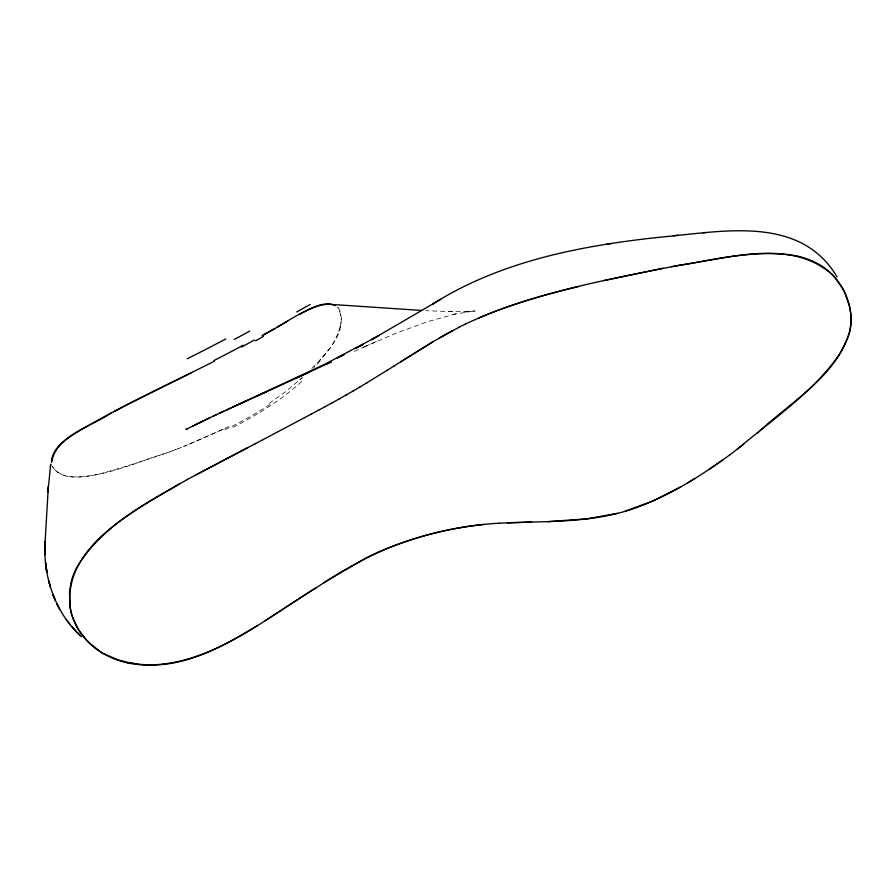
<?xml version="1.0" encoding="UTF-8"?>
<svg xmlns="http://www.w3.org/2000/svg" width="896" height="896" viewBox="0 0 896 896"><rect width="100%" height="100%" fill="white"/><g stroke="black" fill="none" stroke-linecap="round" stroke-linejoin="round"><path stroke-width="0.67" stroke-dasharray="4.48 3.36" d="M340.211 326.928L341.555 318.741L339.808 310.509A16.688 11.054 -60.9 0 0 339.315 309.557L337.646 307.149M337.994 333.726L332.035 345.598L319.682 360.472M311.875 368.402C326.816 353.293 350.336 329.616 337.557 307.059M269.158 403.458L286.283 391.149L302.21 377.72M300.059 379.658L302.31 377.619M229.04 426.563L184.688 446.174M223.306 429.33L181.664 447.373M354.245 351.378L368.234 345.061M376.466 341.432L362.779 347.469L396.39 333.099L427.582 321.664L456.792 313.634L453.298 314.384L475.003 310.811M178.64 448.56L181.63 447.216M175.605 449.725L178.606 448.392M172.558 450.878L175.571 449.557M169.512 452.021L172.547 450.699M166.466 453.141L169.512 451.83M166.488 452.95C134.747 462.594 102.738 478.531 68.992 476.762A37.632 27.339 -19.5 0 1 63.269 475.138L57.053 471.845L53.771 468.574A22.019 15.893 -18.5 0 1 52.36 466.043M163.453 454.048L133.19 464.139L99.602 473.995M96.622 474.656L82.813 477.131L72.744 477.008A54.813 40.107 -20.1 0 1 66.494 476.045C61.264 475.07 56.19 472.214 53.346 467.622A17.214 12.432 -18.6 0 1 52.808 466.614L52.64 466.245M464.867 312.066L475.059 310.957L463.501 311.618M468.126 311.405L448.538 311.573M452.648 311.674L426.014 310.688M340.021 326.928A61.768 43.882 -57.3 0 1 337.803 333.693M320.23 360.976A330.142 325.662 -6 0 1 313.936 367.506M301.784 381.483A256.614 248.45 -20.5 0 1 283.08 396.816A327.678 305.738 -26.9 0 1 230.093 428.747M269.853 404.477A342.854 319.222 -26.3 0 1 223.765 430.315"/><path stroke-width="1.34" d="M44.856 552.81L45.024 541.341C42.941 576.33 54.958 612.909 81.458 636.686M44.811 547.042L48.25 488.062L47.925 492.061M44.811 550.894L44.901 545.07M44.8 548.968L44.957 543.211M51.498 461.821C52.248 448.325 65.038 439.936 75.286 433.261C92.467 422.912 110.118 413.358 128.005 404.286M48.238 488.286L50.747 464.15L50.277 467.197M48.082 490.168L48.384 486.226M736.971 449.456C772.038 419.709 811.698 393.411 838.645 355.555A106.512 77.952 -28.1 0 0 846.25 340.648C850.83 330.736 852.376 319.614 850.002 308.93A115.763 83.821 -31.9 0 0 849.363 305.928L844.827 292.802A116.122 84.078 -31.9 0 0 842.643 288.546L834.725 277.323A115.987 83.978 -31.9 0 0 832.698 275.106C791.224 237.709 728.75 258.317 679.941 265.07C607.342 279.686 533.098 292.544 465.472 324.005M757.131 433.451C789.477 402.517 834.613 378.056 849.352 333.402C856.475 304.282 839.798 272.474 812.246 261.016M743.691 444.27L730.106 454.63M507.461 522.771C549.024 521.248 591.73 522.648 631.702 509.275C667.397 497.09 699.675 476.75 730.027 454.698M723.139 459.693L709.005 469.448M315.885 587.854C262.92 620.278 210.302 665.795 144.726 665.022A92.624 66.405 -20.3 0 1 127.882 662.95M322.862 583.386L343.885 570.371L364.829 558.734M264.701 620.973L330.064 578.805L364.93 558.734M400.702 361.805L407.299 357.638M394.027 366.016L433.07 341.678L452.525 330.68M387.285 370.25L394.106 365.96M407.445 357.549L433.283 341.6M387.33 370.205L366.722 382.917M257.387 625.565C220.17 648.29 177.296 672.078 132.093 663.006M687.613 482.877L694.747 478.576M359.8 387.072L366.789 382.883M352.878 391.149L359.912 387.016M440.821 299.32L432.746 303.979C501.256 260.758 582.221 245.414 661.584 237.037C721.28 231.784 800.038 214.29 837.043 276.886M379.109 335.306L371.549 339.696L435.59 302.333M323.714 304.528C302.086 309.512 284.222 324.352 264.645 334.275M274.859 328.384L262.102 335.731L264.69 334.23M277.39 326.928L287.47 321.227M345.957 395.125L353.013 391.07M439.466 337.904L459.021 327.275M339.046 399.022L346.125 395.024M374.898 337.758L323.747 364.784L219.699 413.157M180.04 483.515C135.027 510.608 59.808 547.31 70.862 611.251A115.483 83.518 -21.6 0 0 72.218 615.899L76.205 625.374A115.315 83.406 -21.6 0 0 80.976 633.147L87.293 640.741A114.061 82.499 -21.6 0 0 90.899 644.246L101.987 652.96L115.965 658.963M299.656 314.306C310.33 308.594 323.21 300.541 335.597 305.626M332.136 402.853L339.237 398.91M254.464 340.032L241.55 347.032M680.523 486.965L652.68 501.066L624.758 511.325M187.51 479.427C146.44 502.869 100.677 526.322 76.138 568.646A88.558 64.299 -20.5 0 0 71.042 582.534L69.485 591.909L69.933 606.222A119.168 86.195 -21.4 0 0 73.629 620.222L77.918 629.003L83.642 637.101M325.226 406.616L332.349 402.73M187.387 479.438L248.08 447.496M318.326 410.334L325.461 406.482M355.802 348.342L363.261 344.344L359.856 346.147M110.869 413.101C91.134 426.955 56.09 435.109 51.643 462.302M195.048 475.35L225.456 459.312M311.416 414.03L318.55 410.211M304.494 417.704L311.629 413.907M304.696 417.581L262.427 439.947M113.725 411.712L122.259 407.254M255.192 443.755L262.55 439.902M255.36 443.677L240.498 451.461M240.699 451.36L225.624 459.211M122.102 407.221L130.894 402.819M341.208 356.059L344.4 354.413L337.277 358.042M127.837 404.286L154.213 391.115M214.301 361.278L154.291 391.048M130.749 402.808L145.466 395.472M145.477 395.427L160.026 388.237M458.864 327.286L465.595 324.016M160.115 388.17L191.621 372.702M209.541 417.894L192.606 426.149M187.432 428.736L185.976 429.453L202.541 421.277M199.181 422.934L216.653 414.512M212.834 416.394L223.754 411.174M286.138 382.805L310.061 371.739M309.008 372.21L296.934 377.821M331.128 361.962L311.282 371.168M226.542 409.965L266.862 391.574L257.208 395.931M244.294 401.8L246.859 400.613L233.352 406.818M326.704 364L331.206 361.939M284.939 383.354L268.094 391.014M479.024 317.867C511.011 304.002 544.734 294.773 578.536 286.552M386.198 548.834C417.312 536.077 450.296 527.968 483.728 524.429M386.243 548.901C422.184 534.285 460.522 525.437 499.274 523.186M617.557 513.285L587.507 518.773L547.826 521.662M603.747 280.638L663.152 268.206M671.406 266.694C712.869 260.322 755.283 248.483 797.35 256.032A101.83 72.722 -27.5 0 1 812.224 261.027M611.61 243.499L606.95 244.205M678.149 235.2L673.288 235.726M702.856 232.826L705.309 232.624M499.486 523.174L531.597 522.088M329.022 304.17L333.469 304.584M421.826 310.453L335.854 304.718M127.859 662.973C115.808 660.408 104.283 655.256 94.55 647.674M334.141 304.819L335.339 305.502M77.146 632.408L80.248 635.477M71.714 626.416L75.869 631.064M66.237 619.438L70.28 624.691M60.021 609.784L56.907 603.87L58.934 607.734M46.581 570.293L45.494 562.363L46.301 568.389M243.197 345.229A285.678 54.275 -26.6 0 1 213.786 360.629M249.771 331.061A261.218 57.758 -26.3 0 1 234.248 339.472M296.733 311.92A270.29 27.541 -31.7 0 1 310.218 304.45M323.669 304.685A65.43 42.258 -54.1 0 1 328.978 304.293M364.773 558.656A251.082 205.912 -8.1 0 1 386.154 548.744M94.573 647.651A119.403 86.274 -21.2 0 1 83.653 637.09M263.301 336.47A262.203 100.106 -24.1 0 1 255.573 340.827M225.837 338.946A333.424 48.776 -26.9 0 1 187.286 358.758M132.014 663.152A139.328 100.352 -20.8 0 1 115.875 659.086M365.008 558.846A252.795 206.45 -8.3 0 1 386.31 549.024M55.205 600.152L52.853 594.294L55.205 600.152M50.445 587.082L48.787 581.056L50.445 587.082M46.872 572.13L45.965 566.115L46.872 572.13M44.89 550.682L44.867 548.811L44.923 554.736L44.89 550.682"/></g></svg>
